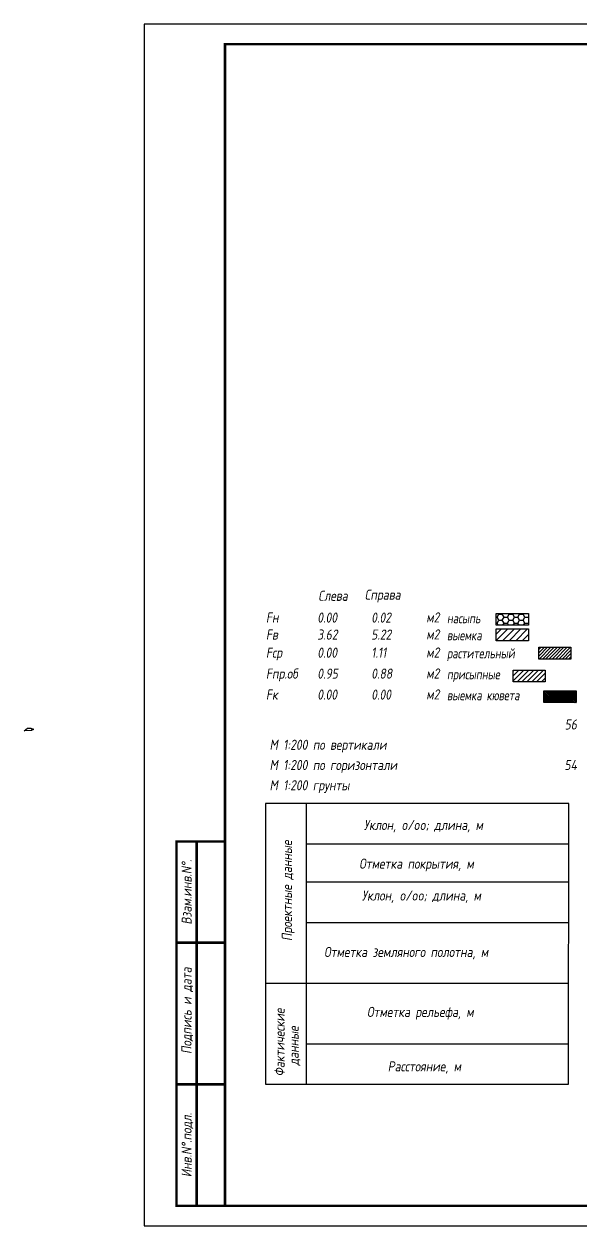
# Model space of a CAD drawing. Extents: x -717 to 1451, y -133302 to 233.
# Drawn here: x -59.8 to 78, y -67297.4 to -67000.4 of the extents above; entities that cross this region are included whole.
import ezdxf
from ezdxf.enums import TextEntityAlignment as Align

# ---------------------------------------------------------------- set-up
doc = ezdxf.new("R2010")
doc.units = 0
for name, color, linetype in [('Зарамочное оформление', 7, 'Continuous'), ('Линейка абсолютных высот', 7, 'Continuous'), ('Объем выемки', 7, 'Continuous'), ('Объем кюветов', 7, 'Continuous'), ('Объем насыпи', 7, 'Continuous'), ('Объем присыпных обочин', 7, 'Continuous'), ('Объем срезки растительного слоя', 7, 'Continuous'), ('Объём_2650', 7, 'Continuous'), ('Таблица', 7, 'Continuous')]:
    doc.layers.add(name, color=color, linetype=linetype)
for name, color, linetype, true_color in [('Объём_2563', 7, 'Continuous', 0xff8000), ('Объём_2570', 7, 'Continuous', 0x80ff00), ('Объём_2600', 7, 'Continuous', 0x808000), ('Объём_2620', 2, 'Continuous', 0xffff00)]:
    doc.layers.add(name, color=color, linetype=linetype, true_color=true_color)
doc.styles.add('М', font='romand.shx', dxfattribs={"width": 0.8, "oblique": 10, "height": 2.5})

# ---------------------------------------------------------------- blocks, each defined once
blk = doc.blocks.new('условные обозначения')
at = {"layer": 'Объём_2563'}
h = blk.add_hatch(dxfattribs=at)
h.set_pattern_fill('ANSI31', color=256, scale=0.3)
h.set_pattern_definition([(45, (-34.5, -100.5), (-0.673519, 0.673519), [])])
h.paths.add_polyline_path([(18.26, 7.53), (27.08, 7.53), (27.08, 4.62), (18.26, 4.62)])
at = {"layer": 'Объём_2570'}
h = blk.add_hatch(dxfattribs=at)
h.set_pattern_fill('ANSI31', color=3, scale=0.2)
h.set_pattern_definition([(45, (-32.9034, -100.5), (-0.4490128, 0.4490128), [])])
h.paths.add_polyline_path([(25.29, 13.16), (34.12, 13.16), (34.12, 10.25), (25.29, 10.25)])
at = {"layer": 'Объём_2600'}
h = blk.add_hatch(dxfattribs=at)
h.set_pattern_fill('ANSI31', color=6, scale=0.4)
h.set_pattern_definition([(45, (-34.5, -100.5), (-0.898026, 0.898026), [])])
h.paths.add_polyline_path([(13.63, 17.67), (22.46, 17.67), (22.46, 14.76), (13.63, 14.76)])
at = {"layer": 'Объём_2620'}
h = blk.add_hatch(dxfattribs=at)
h.set_pattern_fill('ANSI31', color=2, scale=0.1)
h.set_pattern_definition([(45, (-33.755, -100.5), (-0.2245064, 0.2245064), [])])
h.paths.add_polyline_path([(26.75, 2.41), (35.57, 2.41), (35.57, -0.5), (26.75, -0.5)])
at = {"layer": 'Объём_2650'}
h = blk.add_hatch(dxfattribs=at)
h.set_pattern_fill('HONEY', color=5, scale=0.3)
h.set_pattern_definition([(0, (-34.5, -100.5), (1.42875, 0.824889), [0.9525, -1.905]), (120, (-34.5, -100.5), (-1.42875, 0.824889), [0.9525, -1.905]), (60, (-34.5, -100.5), (3e-09, 1.6497784), [-1.905, 0.9525])])
h.paths.add_polyline_path([(13.63, 21.49), (22.46, 21.49), (22.46, 18.58), (13.63, 18.58)])
at = {"layer": 'Объём_2563'}
blk.add_lwpolyline([(18.26, 7.53), (27.08, 7.53), (27.08, 4.62), (18.26, 4.62)], close=True, dxfattribs=at)
at = {"layer": 'Объём_2620', "color": 2}
blk.add_lwpolyline([(26.75, 2.41), (35.57, 2.41), (35.57, -0.5), (26.75, -0.5)], close=True, dxfattribs=at)
at = {"layer": 'Объём_2650', "color": 5}
blk.add_lwpolyline([(13.63, 21.49), (22.46, 21.49), (22.46, 18.58), (13.63, 18.58)], close=True, dxfattribs=at)
at = {"layer": 'Объём_2650', "color": 6}
blk.add_lwpolyline([(13.63, 17.67), (22.46, 17.67), (22.46, 14.76), (13.63, 14.76)], close=True, dxfattribs=at)
at = {"layer": 'Объём_2650', "color": 3}
blk.add_lwpolyline([(25.29, 13.16), (34.12, 13.16), (34.12, 10.25), (25.29, 10.25)], close=True, dxfattribs=at)
at = {"layer": 'Объем насыпи', "color": 1, "style": 'М', "oblique": 10, "width": 0.8}
for s, p in [('насыпь', (0.09, 19.09)), ('выемка', (0.09, 14.89)), ('растительный', (0.09, 10.42)), ('присыпные', (0.09, 5.24)), ('выемка кювета', (0.09, 0.06))]:
    blk.add_text(s, height=2.5, dxfattribs=at).set_placement(p)

msp = doc.modelspace()

# ---------------------------------------------------------------- linework, layer by layer
at = {"layer": 'Объём_2563', "color": 250, "flags": 128}
msp.add_lwpolyline([(-58.867, -67174.452), (-57.966, -67174.416), (-57.966, -67174.557), (-57.467, -67174.557), (-57.467, -67174.826), (-57.767, -67174.832), (-57.95, -67175.016), (-59.767, -67175.052), (-58.867, -67174.452), (-58.867, -67174.452)], dxfattribs=at)
at = {"layer": 'Таблица', "linetype": 'Continuous', "flags": 128}
for points in [[(0, -67193), (-0.054, -67262.421)], [(75, -67193), (0, -67193)], [(10, -67193), (10, -67262.421)], [(74.946, -67262.421), (75, -67193)], [(10, -67203), (75, -67203)], [(10, -67212.421), (75, -67212.421)], [(9.946, -67222.421), (74.946, -67222.421)], [(-0.054, -67237.421), (74.946, -67237.421)], [(9.946, -67252.421), (74.946, -67252.421)], [(-0.054, -67262.421), (74.946, -67262.421)]]:
    msp.add_lwpolyline(points, dxfattribs=at)

# ---------------------------------------------------------------- block references
at = {"layer": 'Объём_2570', "xscale": 0.9}
msp.add_blockref('условные обозначения', (44.779, -67167.579), dxfattribs=at)

# ---------------------------------------------------------------- texts
at = {"style": 'М', "oblique": 10, "width": 0.8}
msp.add_text('М 1:200 грунты', height=2.5, dxfattribs=at).set_placement((0.973, -67189.769))
at = {"layer": 'Линейка абсолютных высот', "style": 'М', "oblique": 10, "width": 0.8}
for s, p in [('56', (77, -67173.504)), ('54', (77, -67183.504))]:
    msp.add_text(s, height=2.5, dxfattribs=at).set_placement(p, align=Align.MIDDLE_RIGHT)
at = {"layer": 'Объем выемки', "style": 'М', "oblique": 10, "width": 0.8}
for s, p in [('Fв', (0.085, -67152.536)), ('3.62', (12.785, -67152.536)), ('5.22', (26.126, -67152.536)), ('м2', (39.731, -67152.502))]:
    msp.add_text(s, height=2.5, dxfattribs=at).set_placement(p)
at = {"layer": 'Объем кюветов', "style": 'М', "oblique": 10, "width": 0.8}
for s, p in [('Fк', (0.085, -67167.361)), ('0.00', (12.785, -67167.361)), ('0.00', (26.126, -67167.361)), ('м2', (39.731, -67167.327))]:
    msp.add_text(s, height=2.5, dxfattribs=at).set_placement(p)
at = {"layer": 'Объем насыпи', "style": 'М', "oblique": 10, "width": 0.8}
for s, p in [('Слева', (13.029, -67142.95)), ('Справа', (24.522, -67142.683)), ('Fн', (0.085, -67148.331)), ('0.00', (12.785, -67148.331)), ('0.02', (26.126, -67148.331)), ('м2', (39.731, -67148.298))]:
    msp.add_text(s, height=2.5, dxfattribs=at).set_placement(p)
at = {"layer": 'Объем присыпных обочин', "style": 'М', "oblique": 10, "width": 0.8}
for s, p in [('Fпр.об', (0.085, -67162.182)), ('0.95', (12.785, -67162.182)), ('0.88', (26.126, -67162.182)), ('м2', (39.731, -67162.149))]:
    msp.add_text(s, height=2.5, dxfattribs=at).set_placement(p)
at = {"layer": 'Объем срезки растительного слоя', "style": 'М', "oblique": 10, "width": 0.8}
for s, p in [('Fср', (0.085, -67157.004)), ('0.00', (12.785, -67157.004)), ('1.11', (26.126, -67157.004)), ('м2', (39.731, -67156.97))]:
    msp.add_text(s, height=2.5, dxfattribs=at).set_placement(p)
at = {"layer": 'Таблица', "style": 'М', "oblique": 10, "width": 0.8}
for s, p in [('М 1:200 по вертикали', (0.973, -67179.769)), ('М 1:200 по горизонтали', (0.973, -67184.769)), ('Уклон, o/oo; длина, м', (24.315, -67199.584)), ('Отметка покрытия, м', (23.148, -67209.139)), ('Уклон, o/oo; длина, м', (23.824, -67217.017)), ('Отметка земляного полотна, м', (14.462, -67230.965)), ('Отметка рельефа, м', (25.077, -67245.777)), ('Расстояние, м', (30.202, -67259.23))]:
    msp.add_text(s, height=2.5, dxfattribs=at).set_placement(p)
for s, p in [('Проектные данные ', (6.519, -67227.022)), ('Фактические ', (4.698, -67260.476)), ('данные', (8.204, -67257.771))]:
    msp.add_text(s, height=2.5, rotation=90, dxfattribs=at).set_placement(p)

# ---------------------------------------------------------------- wipeouts: each hides what was drawn before it
msp.add_wipeout([(-10.054, -67202.421), (-22.054, -67202.421), (-22.054, -67292.421), (-10.054, -67292.421)]).dxf.layer = 'Зарамочное оформление'

# ---------------------------------------------------------------- next in the draw order: linework, layer by layer
at = {"flags": 128}
msp.add_lwpolyline([(-30.054, -67297.421), (389.946, -67297.421), (389.946, -67000.421), (-30.054, -67000.421)], close=True, dxfattribs=at)
at = {"const_width": 0.6, "flags": 128}
msp.add_lwpolyline([(-10.054, -67292.421), (384.946, -67292.421), (384.946, -67005.421), (-10.054, -67005.421)], close=True, dxfattribs=at)
at = {"layer": 'Зарамочное оформление', "linetype": 'Continuous', "lineweight": -3, "const_width": 0.6, "flags": 128}
for points in [[(-10.054, -67292.421), (-22.054, -67292.421), (-22.054, -67202.421), (-10.054, -67202.421)], [(-17.054, -67292.421), (-17.054, -67202.421)], [(-22.054, -67227.421), (-10.054, -67227.421)], [(-22.054, -67262.421), (-10.054, -67262.421)]]:
    msp.add_lwpolyline(points, dxfattribs=at)

# ---------------------------------------------------------------- next in the draw order: texts
at = {"layer": 'Зарамочное оформление', "lineweight": 15, "style": 'М', "oblique": 10, "width": 0.8}
for s, p in [('Взам.инв.N%%d.', (-19.554, -67214.921)), ('Подпись и дата', (-19.572, -67244.227)), ('Инв.N%%d.подл.', (-19.554, -67277.421))]:
    msp.add_text(s, height=2.5, rotation=90, dxfattribs=at).set_placement(p, align=Align.MIDDLE_CENTER)

doc.saveas('drawing.dxf')
